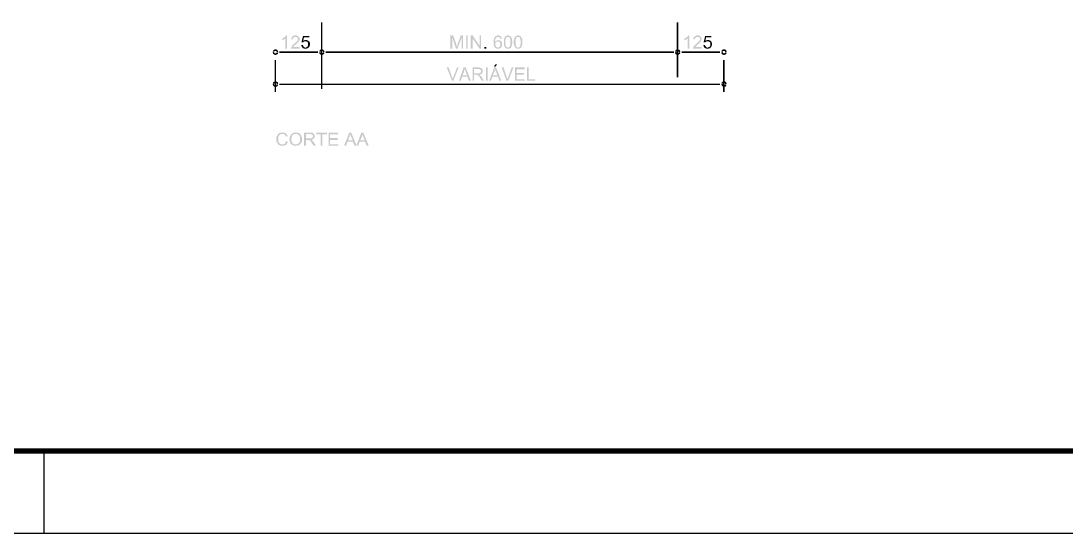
# Model space of a CAD drawing. Header units: millimetres. Extents: x 3240 to 3412, y 1366 to 1426.
# Drawn here: x 3348.35 to 3360.38, y 1366.24 to 1372.15 of the extents above; entities that cross this region are included whole.
import ezdxf

# ---------------------------------------------------------------- set-up
doc = ezdxf.new("R2010")
doc.units = ezdxf.units.MM
doc.layers.add('H', color=7, linetype='Continuous')
doc.layers.add('P', color=7, linetype='Continuous')

msp = doc.modelspace()

# ---------------------------------------------------------------- hatches: boundary and pattern name
at = {"layer": 'H', "linetype": 'Continuous'}
for points in [[(3351.394, 1371.832), (3351.394, 1371.95), (3351.385, 1371.943), (3351.38, 1371.943), (3351.376, 1371.938), (3351.373, 1371.938), (3351.373, 1371.934), (3351.364, 1371.934), (3351.364, 1371.929), (3351.359, 1371.929), (3351.359, 1371.947), (3351.364, 1371.95), (3351.368, 1371.95), (3351.368, 1371.956), (3351.376, 1371.956), (3351.376, 1371.959), (3351.38, 1371.959), (3351.38, 1371.964), (3351.385, 1371.964), (3351.385, 1371.968), (3351.389, 1371.968), (3351.394, 1371.971), (3351.394, 1371.977), (3351.398, 1371.977), (3351.398, 1371.98), (3351.401, 1371.98), (3351.401, 1371.986), (3351.413, 1371.986), (3351.413, 1371.832), (3351.394, 1371.832)], [(3351.458, 1371.832), (3351.458, 1371.841), (3351.461, 1371.841), (3351.461, 1371.853), (3351.465, 1371.853), (3351.465, 1371.859), (3351.47, 1371.862), (3351.47, 1371.866), (3351.473, 1371.866), (3351.473, 1371.871), (3351.479, 1371.871), (3351.479, 1371.874), (3351.482, 1371.874), (3351.482, 1371.88), (3351.486, 1371.88), (3351.486, 1371.883), (3351.491, 1371.883), (3351.495, 1371.887), (3351.495, 1371.892), (3351.5, 1371.892), (3351.507, 1371.901), (3351.512, 1371.901), (3351.512, 1371.904), (3351.516, 1371.904), (3351.516, 1371.908), (3351.519, 1371.908), (3351.519, 1371.913), (3351.525, 1371.913), (3351.525, 1371.917), (3351.528, 1371.917), (3351.528, 1371.922), (3351.533, 1371.922), (3351.533, 1371.929), (3351.537, 1371.929), (3351.537, 1371.956), (3351.533, 1371.956), (3351.533, 1371.959), (3351.528, 1371.964), (3351.525, 1371.964), (3351.525, 1371.968), (3351.495, 1371.968), (3351.495, 1371.964), (3351.491, 1371.964), (3351.486, 1371.959), (3351.486, 1371.956), (3351.482, 1371.956), (3351.482, 1371.938), (3351.461, 1371.943), (3351.461, 1371.95), (3351.465, 1371.95), (3351.465, 1371.964), (3351.47, 1371.964), (3351.47, 1371.968), (3351.473, 1371.971), (3351.479, 1371.971), (3351.479, 1371.977), (3351.482, 1371.977), (3351.482, 1371.98), (3351.495, 1371.98), (3351.495, 1371.986), (3351.525, 1371.986), (3351.528, 1371.98), (3351.537, 1371.98), (3351.537, 1371.977), (3351.54, 1371.977), (3351.54, 1371.971), (3351.546, 1371.971), (3351.546, 1371.968), (3351.549, 1371.968), (3351.549, 1371.964), (3351.555, 1371.964), (3351.555, 1371.956), (3351.558, 1371.95), (3351.558, 1371.934), (3351.555, 1371.934), (3351.555, 1371.926), (3351.549, 1371.922), (3351.549, 1371.917), (3351.546, 1371.917), (3351.546, 1371.908), (3351.54, 1371.908), (3351.54, 1371.904), (3351.537, 1371.904), (3351.537, 1371.901), (3351.533, 1371.901), (3351.533, 1371.896), (3351.528, 1371.896), (3351.528, 1371.892), (3351.525, 1371.892), (3351.516, 1371.883), (3351.512, 1371.883), (3351.512, 1371.88), (3351.507, 1371.874), (3351.503, 1371.874), (3351.503, 1371.871), (3351.5, 1371.871), (3351.5, 1371.866), (3351.495, 1371.866), (3351.495, 1371.862), (3351.491, 1371.862), (3351.491, 1371.859), (3351.486, 1371.859), (3351.486, 1371.853), (3351.558, 1371.853), (3351.558, 1371.832), (3351.458, 1371.832)], [(3353.294, 1371.832), (3353.294, 1371.986), (3353.324, 1371.986), (3353.363, 1371.88), (3353.363, 1371.871), (3353.366, 1371.866), (3353.366, 1371.853), (3353.37, 1371.859), (3353.37, 1371.866), (3353.375, 1371.871), (3353.375, 1371.88), (3353.412, 1371.986), (3353.438, 1371.986), (3353.438, 1371.832), (3353.421, 1371.832), (3353.421, 1371.959), (3353.375, 1371.832), (3353.357, 1371.832), (3353.315, 1371.964), (3353.315, 1371.832), (3353.294, 1371.832)], [(3353.475, 1371.832), (3353.475, 1371.986), (3353.493, 1371.986), (3353.493, 1371.832), (3353.475, 1371.832)], [(3353.527, 1371.832), (3353.527, 1371.986), (3353.548, 1371.986), (3353.629, 1371.866), (3353.629, 1371.986), (3353.645, 1371.986), (3353.645, 1371.832), (3353.629, 1371.832), (3353.548, 1371.95), (3353.548, 1371.832), (3353.527, 1371.832)], [(3353.823, 1371.832), (3353.823, 1371.837), (3353.814, 1371.837), (3353.814, 1371.841), (3353.811, 1371.841), (3353.802, 1371.85), (3353.802, 1371.853), (3353.798, 1371.853), (3353.798, 1371.859), (3353.793, 1371.862), (3353.793, 1371.874), (3353.789, 1371.874), (3353.789, 1371.934), (3353.793, 1371.938), (3353.793, 1371.95), (3353.798, 1371.95), (3353.798, 1371.959), (3353.802, 1371.959), (3353.802, 1371.968), (3353.807, 1371.968), (3353.807, 1371.971), (3353.811, 1371.971), (3353.811, 1371.977), (3353.819, 1371.977), (3353.819, 1371.98), (3353.828, 1371.98), (3353.828, 1371.986), (3353.856, 1371.986), (3353.862, 1371.98), (3353.865, 1371.98), (3353.878, 1371.968), (3353.878, 1371.964), (3353.883, 1371.964), (3353.883, 1371.95), (3353.886, 1371.95), (3353.886, 1371.947), (3353.865, 1371.947), (3353.865, 1371.956), (3353.862, 1371.956), (3353.862, 1371.964), (3353.856, 1371.964), (3353.856, 1371.968), (3353.828, 1371.968), (3353.828, 1371.964), (3353.823, 1371.964), (3353.823, 1371.959), (3353.819, 1371.959), (3353.819, 1371.956), (3353.814, 1371.956), (3353.814, 1371.947), (3353.811, 1371.947), (3353.811, 1371.934), (3353.807, 1371.929), (3353.807, 1371.913), (3353.811, 1371.913), (3353.814, 1371.904), (3353.814, 1371.901), (3353.811, 1371.896), (3353.811, 1371.871), (3353.814, 1371.866), (3353.814, 1371.862), (3353.819, 1371.859), (3353.819, 1371.853), (3353.823, 1371.853), (3353.828, 1371.85), (3353.835, 1371.85), (3353.835, 1371.844), (3353.844, 1371.844), (3353.848, 1371.85), (3353.853, 1371.85), (3353.865, 1371.862), (3353.865, 1371.866), (3353.869, 1371.871), (3353.869, 1371.892), (3353.865, 1371.896), (3353.865, 1371.901), (3353.862, 1371.904), (3353.862, 1371.908), (3353.856, 1371.908), (3353.853, 1371.913), (3353.844, 1371.913), (3353.844, 1371.917), (3353.835, 1371.917), (3353.835, 1371.913), (3353.823, 1371.913), (3353.823, 1371.908), (3353.819, 1371.908), (3353.819, 1371.904), (3353.814, 1371.904), (3353.811, 1371.913), (3353.811, 1371.917), (3353.814, 1371.922), (3353.819, 1371.922), (3353.819, 1371.926), (3353.828, 1371.926), (3353.828, 1371.929), (3353.862, 1371.929), (3353.862, 1371.926), (3353.869, 1371.926), (3353.869, 1371.922), (3353.874, 1371.922), (3353.874, 1371.917), (3353.878, 1371.917), (3353.878, 1371.913), (3353.883, 1371.908), (3353.883, 1371.904), (3353.886, 1371.901), (3353.886, 1371.866), (3353.883, 1371.862), (3353.883, 1371.853), (3353.878, 1371.853), (3353.878, 1371.85), (3353.869, 1371.841), (3353.865, 1371.841), (3353.865, 1371.837), (3353.862, 1371.837), (3353.856, 1371.832), (3353.823, 1371.832)], [(3353.938, 1371.832), (3353.938, 1371.837), (3353.929, 1371.837), (3353.929, 1371.841), (3353.925, 1371.841), (3353.925, 1371.844), (3353.92, 1371.844), (3353.92, 1371.85), (3353.916, 1371.85), (3353.916, 1371.859), (3353.913, 1371.862), (3353.913, 1371.871), (3353.908, 1371.874), (3353.908, 1371.943), (3353.913, 1371.947), (3353.913, 1371.956), (3353.916, 1371.959), (3353.916, 1371.964), (3353.929, 1371.977), (3353.934, 1371.977), (3353.941, 1371.968), (3353.941, 1371.964), (3353.938, 1371.964), (3353.938, 1371.959), (3353.934, 1371.959), (3353.934, 1371.95), (3353.929, 1371.95), (3353.929, 1371.938), (3353.925, 1371.934), (3353.925, 1371.883), (3353.929, 1371.88), (3353.929, 1371.862), (3353.934, 1371.862), (3353.934, 1371.859), (3353.938, 1371.853), (3353.941, 1371.853), (3353.941, 1371.85), (3353.95, 1371.85), (3353.95, 1371.844), (3353.959, 1371.844), (3353.962, 1371.85), (3353.968, 1371.85), (3353.975, 1371.859), (3353.975, 1371.862), (3353.98, 1371.862), (3353.98, 1371.871), (3353.983, 1371.874), (3353.983, 1371.943), (3353.98, 1371.947), (3353.98, 1371.956), (3353.975, 1371.956), (3353.975, 1371.959), (3353.971, 1371.964), (3353.968, 1371.964), (3353.968, 1371.968), (3353.941, 1371.968), (3353.934, 1371.977), (3353.934, 1371.98), (3353.941, 1371.98), (3353.941, 1371.986), (3353.968, 1371.986), (3353.971, 1371.98), (3353.98, 1371.98), (3353.98, 1371.977), (3353.983, 1371.977), (3353.983, 1371.971), (3353.989, 1371.971), (3353.989, 1371.968), (3353.992, 1371.968), (3353.992, 1371.959), (3353.998, 1371.959), (3353.998, 1371.95), (3354.001, 1371.95), (3354.001, 1371.929), (3354.005, 1371.929), (3354.005, 1371.887), (3354.001, 1371.883), (3354.001, 1371.866), (3353.998, 1371.866), (3353.998, 1371.859), (3353.992, 1371.853), (3353.992, 1371.85), (3353.989, 1371.85), (3353.989, 1371.844), (3353.983, 1371.841), (3353.98, 1371.841), (3353.98, 1371.837), (3353.975, 1371.837), (3353.971, 1371.832), (3353.938, 1371.832)], [(3354.056, 1371.832), (3354.052, 1371.837), (3354.047, 1371.837), (3354.035, 1371.85), (3354.035, 1371.853), (3354.031, 1371.853), (3354.031, 1371.862), (3354.026, 1371.866), (3354.026, 1371.883), (3354.022, 1371.887), (3354.022, 1371.929), (3354.026, 1371.934), (3354.026, 1371.95), (3354.031, 1371.956), (3354.031, 1371.959), (3354.035, 1371.959), (3354.035, 1371.968), (3354.04, 1371.968), (3354.04, 1371.971), (3354.043, 1371.971), (3354.052, 1371.964), (3354.052, 1371.956), (3354.047, 1371.956), (3354.047, 1371.947), (3354.043, 1371.943), (3354.043, 1371.871), (3354.047, 1371.871), (3354.047, 1371.862), (3354.052, 1371.859), (3354.052, 1371.853), (3354.056, 1371.853), (3354.056, 1371.85), (3354.065, 1371.85), (3354.068, 1371.844), (3354.077, 1371.844), (3354.077, 1371.85), (3354.086, 1371.85), (3354.086, 1371.853), (3354.089, 1371.853), (3354.089, 1371.859), (3354.095, 1371.859), (3354.095, 1371.862), (3354.098, 1371.866), (3354.098, 1371.883), (3354.103, 1371.883), (3354.103, 1371.934), (3354.098, 1371.934), (3354.098, 1371.95), (3354.095, 1371.95), (3354.095, 1371.959), (3354.089, 1371.959), (3354.089, 1371.964), (3354.086, 1371.964), (3354.086, 1371.968), (3354.059, 1371.968), (3354.056, 1371.964), (3354.052, 1371.964), (3354.043, 1371.971), (3354.043, 1371.977), (3354.047, 1371.977), (3354.047, 1371.98), (3354.056, 1371.98), (3354.059, 1371.986), (3354.086, 1371.986), (3354.086, 1371.98), (3354.095, 1371.98), (3354.11, 1371.964), (3354.11, 1371.956), (3354.116, 1371.956), (3354.116, 1371.947), (3354.119, 1371.943), (3354.119, 1371.874), (3354.116, 1371.871), (3354.116, 1371.862), (3354.11, 1371.859), (3354.11, 1371.853), (3354.107, 1371.85), (3354.107, 1371.844), (3354.103, 1371.844), (3354.103, 1371.841), (3354.098, 1371.841), (3354.095, 1371.837), (3354.089, 1371.837), (3354.089, 1371.832), (3354.056, 1371.832)], [(3356.021, 1371.832), (3356.021, 1371.95), (3356.012, 1371.943), (3356.008, 1371.943), (3356.003, 1371.938), (3356, 1371.938), (3356, 1371.934), (3355.991, 1371.934), (3355.991, 1371.929), (3355.985, 1371.929), (3355.985, 1371.947), (3355.991, 1371.95), (3355.994, 1371.95), (3355.994, 1371.956), (3356.003, 1371.956), (3356.003, 1371.959), (3356.008, 1371.959), (3356.008, 1371.964), (3356.012, 1371.964), (3356.012, 1371.968), (3356.015, 1371.968), (3356.021, 1371.971), (3356.021, 1371.977), (3356.024, 1371.977), (3356.024, 1371.98), (3356.03, 1371.98), (3356.03, 1371.986), (3356.042, 1371.986), (3356.042, 1371.832), (3356.021, 1371.832)], [(3356.084, 1371.832), (3356.084, 1371.841), (3356.088, 1371.844), (3356.088, 1371.853), (3356.091, 1371.853), (3356.091, 1371.859), (3356.097, 1371.862), (3356.097, 1371.866), (3356.1, 1371.866), (3356.1, 1371.871), (3356.105, 1371.871), (3356.105, 1371.874), (3356.109, 1371.874), (3356.109, 1371.88), (3356.114, 1371.88), (3356.114, 1371.883), (3356.118, 1371.883), (3356.121, 1371.887), (3356.121, 1371.892), (3356.127, 1371.892), (3356.135, 1371.901), (3356.139, 1371.901), (3356.139, 1371.904), (3356.142, 1371.904), (3356.142, 1371.908), (3356.148, 1371.908), (3356.148, 1371.913), (3356.151, 1371.913), (3356.151, 1371.917), (3356.157, 1371.917), (3356.157, 1371.922), (3356.16, 1371.926), (3356.16, 1371.929), (3356.164, 1371.929), (3356.164, 1371.956), (3356.16, 1371.956), (3356.16, 1371.959), (3356.157, 1371.964), (3356.151, 1371.964), (3356.151, 1371.968), (3356.121, 1371.968), (3356.121, 1371.964), (3356.114, 1371.964), (3356.114, 1371.956), (3356.109, 1371.956), (3356.109, 1371.938), (3356.088, 1371.943), (3356.088, 1371.95), (3356.091, 1371.95), (3356.091, 1371.964), (3356.097, 1371.964), (3356.097, 1371.968), (3356.1, 1371.971), (3356.105, 1371.971), (3356.105, 1371.977), (3356.109, 1371.977), (3356.109, 1371.98), (3356.121, 1371.98), (3356.121, 1371.986), (3356.151, 1371.986), (3356.157, 1371.98), (3356.164, 1371.98), (3356.164, 1371.977), (3356.169, 1371.977), (3356.169, 1371.971), (3356.172, 1371.971), (3356.172, 1371.968), (3356.176, 1371.968), (3356.176, 1371.964), (3356.181, 1371.959), (3356.181, 1371.95), (3356.185, 1371.95), (3356.185, 1371.938), (3356.181, 1371.934), (3356.181, 1371.926), (3356.176, 1371.922), (3356.176, 1371.917), (3356.172, 1371.917), (3356.172, 1371.913), (3356.169, 1371.908), (3356.169, 1371.904), (3356.164, 1371.904), (3356.164, 1371.901), (3356.16, 1371.901), (3356.16, 1371.896), (3356.157, 1371.896), (3356.157, 1371.892), (3356.151, 1371.892), (3356.142, 1371.883), (3356.139, 1371.883), (3356.139, 1371.88), (3356.135, 1371.874), (3356.13, 1371.874), (3356.13, 1371.871), (3356.127, 1371.871), (3356.127, 1371.866), (3356.121, 1371.866), (3356.121, 1371.862), (3356.118, 1371.862), (3356.114, 1371.859), (3356.114, 1371.853), (3356.185, 1371.853), (3356.185, 1371.832), (3356.084, 1371.832)], [(3351.609, 1371.832), (3351.606, 1371.837), (3351.6, 1371.837), (3351.597, 1371.841), (3351.592, 1371.841), (3351.592, 1371.844), (3351.588, 1371.844), (3351.588, 1371.85), (3351.585, 1371.85), (3351.585, 1371.853), (3351.579, 1371.859), (3351.579, 1371.871), (3351.576, 1371.871), (3351.576, 1371.874), (3351.597, 1371.874), (3351.597, 1371.866), (3351.6, 1371.866), (3351.6, 1371.859), (3351.606, 1371.859), (3351.606, 1371.853), (3351.609, 1371.853), (3351.609, 1371.85), (3351.618, 1371.85), (3351.622, 1371.844), (3351.63, 1371.844), (3351.63, 1371.85), (3351.639, 1371.85), (3351.643, 1371.853), (3351.646, 1371.853), (3351.646, 1371.859), (3351.652, 1371.859), (3351.652, 1371.866), (3351.655, 1371.866), (3351.655, 1371.901), (3351.652, 1371.901), (3351.652, 1371.908), (3351.646, 1371.908), (3351.646, 1371.913), (3351.639, 1371.913), (3351.634, 1371.917), (3351.613, 1371.917), (3351.609, 1371.913), (3351.606, 1371.913), (3351.606, 1371.908), (3351.6, 1371.908), (3351.6, 1371.904), (3351.579, 1371.904), (3351.597, 1371.98), (3351.669, 1371.98), (3351.669, 1371.964), (3351.609, 1371.964), (3351.6, 1371.926), (3351.609, 1371.926), (3351.609, 1371.929), (3351.618, 1371.929), (3351.618, 1371.934), (3351.643, 1371.934), (3351.643, 1371.929), (3351.652, 1371.929), (3351.652, 1371.926), (3351.66, 1371.926), (3351.66, 1371.922), (3351.664, 1371.922), (3351.664, 1371.917), (3351.669, 1371.917), (3351.669, 1371.908), (3351.673, 1371.908), (3351.673, 1371.901), (3351.676, 1371.901), (3351.676, 1371.871), (3351.673, 1371.866), (3351.673, 1371.859), (3351.669, 1371.859), (3351.669, 1371.853), (3351.664, 1371.85), (3351.664, 1371.844), (3351.66, 1371.844), (3351.655, 1371.841), (3351.652, 1371.841), (3351.652, 1371.837), (3351.643, 1371.837), (3351.643, 1371.832), (3351.609, 1371.832)], [(3356.236, 1371.832), (3356.232, 1371.837), (3356.227, 1371.837), (3356.224, 1371.841), (3356.22, 1371.841), (3356.22, 1371.844), (3356.215, 1371.844), (3356.215, 1371.85), (3356.211, 1371.85), (3356.211, 1371.853), (3356.206, 1371.859), (3356.206, 1371.866), (3356.202, 1371.871), (3356.202, 1371.874), (3356.224, 1371.874), (3356.224, 1371.866), (3356.227, 1371.862), (3356.227, 1371.859), (3356.232, 1371.859), (3356.232, 1371.853), (3356.236, 1371.853), (3356.236, 1371.85), (3356.245, 1371.85), (3356.248, 1371.844), (3356.257, 1371.844), (3356.257, 1371.85), (3356.266, 1371.85), (3356.269, 1371.853), (3356.275, 1371.853), (3356.275, 1371.859), (3356.278, 1371.859), (3356.278, 1371.866), (3356.282, 1371.866), (3356.282, 1371.901), (3356.278, 1371.901), (3356.278, 1371.908), (3356.275, 1371.908), (3356.269, 1371.913), (3356.266, 1371.913), (3356.262, 1371.917), (3356.241, 1371.917), (3356.236, 1371.913), (3356.232, 1371.913), (3356.232, 1371.908), (3356.227, 1371.908), (3356.227, 1371.904), (3356.206, 1371.904), (3356.224, 1371.98), (3356.296, 1371.98), (3356.296, 1371.964), (3356.236, 1371.964), (3356.227, 1371.926), (3356.232, 1371.926), (3356.236, 1371.929), (3356.245, 1371.929), (3356.245, 1371.934), (3356.269, 1371.934), (3356.269, 1371.929), (3356.278, 1371.929), (3356.278, 1371.926), (3356.287, 1371.926), (3356.287, 1371.922), (3356.291, 1371.922), (3356.291, 1371.917), (3356.296, 1371.917), (3356.296, 1371.908), (3356.299, 1371.908), (3356.299, 1371.901), (3356.303, 1371.896), (3356.303, 1371.871), (3356.299, 1371.871), (3356.299, 1371.862), (3356.296, 1371.859), (3356.296, 1371.853), (3356.291, 1371.853), (3356.291, 1371.85), (3356.282, 1371.841), (3356.278, 1371.841), (3356.278, 1371.837), (3356.269, 1371.837), (3356.269, 1371.832), (3356.236, 1371.832)], [(3353.684, 1371.832), (3353.684, 1371.853), (3353.705, 1371.853), (3353.705, 1371.832), (3353.684, 1371.832)], [(3353.793, 1371.626), (3353.811, 1371.654), (3353.832, 1371.654), (3353.811, 1371.626), (3353.793, 1371.626)], [(3353.311, 1371.463), (3353.251, 1371.617), (3353.273, 1371.617), (3353.311, 1371.506), (3353.311, 1371.502), (3353.315, 1371.502), (3353.315, 1371.49), (3353.324, 1371.49), (3353.324, 1371.499), (3353.327, 1371.502), (3353.327, 1371.506), (3353.37, 1371.617), (3353.387, 1371.617), (3353.327, 1371.463), (3353.311, 1371.463)], [(3353.391, 1371.463), (3353.445, 1371.617), (3353.468, 1371.617), (3353.53, 1371.463), (3353.505, 1371.463), (3353.49, 1371.511), (3353.484, 1371.527), (3353.468, 1371.569), (3353.468, 1371.575), (3353.463, 1371.578), (3353.463, 1371.587), (3353.46, 1371.59), (3353.46, 1371.596), (3353.454, 1371.596), (3353.454, 1371.583), (3353.451, 1371.578), (3353.451, 1371.569), (3353.433, 1371.527), (3353.484, 1371.527), (3353.49, 1371.511), (3353.43, 1371.511), (3353.412, 1371.463), (3353.391, 1371.463)], [(3353.548, 1371.463), (3353.548, 1371.617), (3353.629, 1371.617), (3353.629, 1371.612), (3353.645, 1371.612), (3353.645, 1371.608), (3353.654, 1371.608), (3353.654, 1371.605), (3353.657, 1371.605), (3353.657, 1371.599), (3353.662, 1371.596), (3353.662, 1371.59), (3353.666, 1371.587), (3353.666, 1371.562), (3353.662, 1371.562), (3353.662, 1371.553), (3353.657, 1371.553), (3353.657, 1371.548), (3353.654, 1371.545), (3353.65, 1371.545), (3353.65, 1371.541), (3353.645, 1371.541), (3353.641, 1371.536), (3353.629, 1371.536), (3353.629, 1371.548), (3353.629, 1371.553), (3353.636, 1371.553), (3353.636, 1371.557), (3353.641, 1371.557), (3353.641, 1371.562), (3353.645, 1371.566), (3353.645, 1371.583), (3353.641, 1371.587), (3353.641, 1371.59), (3353.636, 1371.59), (3353.636, 1371.596), (3353.629, 1371.596), (3353.624, 1371.599), (3353.565, 1371.599), (3353.565, 1371.548), (3353.629, 1371.548), (3353.629, 1371.536), (3353.629, 1371.532), (3353.632, 1371.527), (3353.636, 1371.527), (3353.636, 1371.523), (3353.641, 1371.523), (3353.641, 1371.52), (3353.645, 1371.52), (3353.645, 1371.515), (3353.65, 1371.511), (3353.65, 1371.506), (3353.654, 1371.506), (3353.68, 1371.463), (3353.654, 1371.463), (3353.632, 1371.499), (3353.632, 1371.502), (3353.629, 1371.502), (3353.629, 1371.506), (3353.624, 1371.506), (3353.624, 1371.515), (3353.62, 1371.515), (3353.62, 1371.52), (3353.617, 1371.52), (3353.617, 1371.523), (3353.611, 1371.523), (3353.611, 1371.527), (3353.608, 1371.527), (3353.602, 1371.532), (3353.565, 1371.532), (3353.565, 1371.463), (3353.548, 1371.463)], [(3353.701, 1371.463), (3353.701, 1371.617), (3353.722, 1371.617), (3353.722, 1371.463), (3353.701, 1371.463)], [(3353.738, 1371.463), (3353.798, 1371.617), (3353.819, 1371.617), (3353.878, 1371.463), (3353.856, 1371.463), (3353.841, 1371.511), (3353.777, 1371.511), (3353.781, 1371.527), (3353.832, 1371.527), (3353.819, 1371.569), (3353.814, 1371.575), (3353.814, 1371.583), (3353.811, 1371.583), (3353.811, 1371.596), (3353.807, 1371.596), (3353.807, 1371.587), (3353.802, 1371.587), (3353.802, 1371.575), (3353.798, 1371.569), (3353.781, 1371.527), (3353.777, 1371.511), (3353.759, 1371.463), (3353.738, 1371.463)], [(3353.938, 1371.463), (3353.883, 1371.617), (3353.904, 1371.617), (3353.941, 1371.506), (3353.941, 1371.499), (3353.946, 1371.499), (3353.946, 1371.485), (3353.95, 1371.485), (3353.95, 1371.49), (3353.953, 1371.493), (3353.953, 1371.502), (3353.959, 1371.506), (3353.998, 1371.617), (3354.019, 1371.617), (3353.959, 1371.463), (3353.938, 1371.463)], [(3354.035, 1371.463), (3354.035, 1371.617), (3354.146, 1371.617), (3354.146, 1371.596), (3354.056, 1371.596), (3354.056, 1371.553), (3354.14, 1371.553), (3354.14, 1371.532), (3354.056, 1371.532), (3354.056, 1371.481), (3354.149, 1371.481), (3354.149, 1371.463), (3354.035, 1371.463)], [(3354.174, 1371.463), (3354.174, 1371.617), (3354.195, 1371.617), (3354.195, 1371.481), (3354.267, 1371.481), (3354.267, 1371.463), (3354.174, 1371.463)], [(3351.334, 1370.716), (3351.334, 1370.719), (3351.325, 1370.719), (3351.325, 1370.723), (3351.316, 1370.723), (3351.316, 1370.728), (3351.313, 1370.728), (3351.313, 1370.731), (3351.308, 1370.731), (3351.308, 1370.737), (3351.304, 1370.74), (3351.304, 1370.744), (3351.301, 1370.744), (3351.301, 1370.753), (3351.295, 1370.753), (3351.295, 1370.765), (3351.292, 1370.765), (3351.292, 1370.816), (3351.295, 1370.821), (3351.295, 1370.828), (3351.301, 1370.828), (3351.301, 1370.837), (3351.304, 1370.837), (3351.304, 1370.843), (3351.316, 1370.855), (3351.322, 1370.855), (3351.322, 1370.858), (3351.325, 1370.858), (3351.329, 1370.864), (3351.338, 1370.864), (3351.338, 1370.867), (3351.38, 1370.867), (3351.385, 1370.864), (3351.394, 1370.864), (3351.394, 1370.858), (3351.398, 1370.858), (3351.401, 1370.855), (3351.406, 1370.855), (3351.406, 1370.85), (3351.41, 1370.846), (3351.41, 1370.843), (3351.413, 1370.843), (3351.413, 1370.837), (3351.419, 1370.834), (3351.419, 1370.825), (3351.401, 1370.821), (3351.398, 1370.825), (3351.398, 1370.834), (3351.394, 1370.834), (3351.394, 1370.837), (3351.389, 1370.837), (3351.389, 1370.843), (3351.385, 1370.843), (3351.385, 1370.846), (3351.38, 1370.846), (3351.376, 1370.85), (3351.343, 1370.85), (3351.338, 1370.846), (3351.334, 1370.846), (3351.334, 1370.843), (3351.329, 1370.843), (3351.322, 1370.834), (3351.322, 1370.828), (3351.316, 1370.828), (3351.316, 1370.821), (3351.313, 1370.816), (3351.313, 1370.765), (3351.316, 1370.761), (3351.316, 1370.753), (3351.322, 1370.753), (3351.322, 1370.749), (3351.334, 1370.737), (3351.338, 1370.737), (3351.343, 1370.731), (3351.376, 1370.731), (3351.38, 1370.737), (3351.385, 1370.737), (3351.385, 1370.74), (3351.389, 1370.74), (3351.394, 1370.744), (3351.394, 1370.749), (3351.398, 1370.749), (3351.398, 1370.758), (3351.401, 1370.758), (3351.401, 1370.77), (3351.422, 1370.761), (3351.422, 1370.758), (3351.419, 1370.753), (3351.419, 1370.749), (3351.413, 1370.744), (3351.413, 1370.74), (3351.41, 1370.737), (3351.41, 1370.731), (3351.406, 1370.731), (3351.406, 1370.728), (3351.401, 1370.728), (3351.398, 1370.723), (3351.394, 1370.723), (3351.394, 1370.719), (3351.385, 1370.719), (3351.385, 1370.716), (3351.334, 1370.716)], [(3351.491, 1370.716), (3351.491, 1370.719), (3351.495, 1370.731), (3351.533, 1370.731), (3351.533, 1370.737), (3351.54, 1370.737), (3351.54, 1370.74), (3351.546, 1370.74), (3351.546, 1370.744), (3351.549, 1370.744), (3351.549, 1370.749), (3351.555, 1370.749), (3351.555, 1370.753), (3351.558, 1370.753), (3351.558, 1370.761), (3351.563, 1370.765), (3351.563, 1370.786), (3351.567, 1370.786), (3351.567, 1370.791), (3351.563, 1370.795), (3351.563, 1370.816), (3351.558, 1370.821), (3351.558, 1370.825), (3351.555, 1370.828), (3351.555, 1370.834), (3351.549, 1370.834), (3351.549, 1370.837), (3351.546, 1370.837), (3351.546, 1370.843), (3351.54, 1370.843), (3351.537, 1370.846), (3351.533, 1370.846), (3351.533, 1370.85), (3351.495, 1370.85), (3351.495, 1370.846), (3351.486, 1370.846), (3351.486, 1370.843), (3351.482, 1370.843), (3351.473, 1370.834), (3351.473, 1370.828), (3351.47, 1370.828), (3351.47, 1370.821), (3351.465, 1370.821), (3351.465, 1370.804), (3351.461, 1370.804), (3351.461, 1370.779), (3351.465, 1370.774), (3351.465, 1370.761), (3351.47, 1370.758), (3351.47, 1370.753), (3351.473, 1370.753), (3351.473, 1370.749), (3351.482, 1370.74), (3351.486, 1370.74), (3351.486, 1370.737), (3351.495, 1370.737), (3351.495, 1370.731), (3351.491, 1370.719), (3351.479, 1370.719), (3351.479, 1370.723), (3351.473, 1370.723), (3351.473, 1370.728), (3351.465, 1370.728), (3351.465, 1370.731), (3351.461, 1370.731), (3351.461, 1370.737), (3351.458, 1370.74), (3351.458, 1370.744), (3351.452, 1370.744), (3351.452, 1370.749), (3351.449, 1370.753), (3351.449, 1370.761), (3351.443, 1370.761), (3351.443, 1370.783), (3351.44, 1370.783), (3351.44, 1370.795), (3351.443, 1370.8), (3351.443, 1370.821), (3351.449, 1370.821), (3351.449, 1370.828), (3351.452, 1370.834), (3351.452, 1370.837), (3351.458, 1370.837), (3351.458, 1370.843), (3351.47, 1370.855), (3351.473, 1370.855), (3351.473, 1370.858), (3351.479, 1370.858), (3351.482, 1370.864), (3351.491, 1370.864), (3351.491, 1370.867), (3351.533, 1370.867), (3351.537, 1370.864), (3351.546, 1370.864), (3351.546, 1370.858), (3351.555, 1370.858), (3351.555, 1370.855), (3351.558, 1370.855), (3351.567, 1370.846), (3351.567, 1370.843), (3351.57, 1370.843), (3351.57, 1370.837), (3351.576, 1370.834), (3351.576, 1370.828), (3351.579, 1370.828), (3351.579, 1370.816), (3351.585, 1370.816), (3351.585, 1370.765), (3351.579, 1370.761), (3351.579, 1370.753), (3351.576, 1370.753), (3351.576, 1370.744), (3351.57, 1370.744), (3351.57, 1370.74), (3351.558, 1370.728), (3351.555, 1370.728), (3351.555, 1370.723), (3351.549, 1370.723), (3351.546, 1370.719), (3351.537, 1370.719), (3351.537, 1370.716), (3351.491, 1370.716)], [(3351.609, 1370.716), (3351.609, 1370.867), (3351.69, 1370.867), (3351.694, 1370.864), (3351.69, 1370.85), (3351.63, 1370.85), (3351.63, 1370.8), (3351.69, 1370.8), (3351.694, 1370.804), (3351.703, 1370.804), (3351.703, 1370.807), (3351.706, 1370.807), (3351.706, 1370.813), (3351.712, 1370.816), (3351.712, 1370.834), (3351.706, 1370.837), (3351.706, 1370.843), (3351.703, 1370.843), (3351.703, 1370.846), (3351.69, 1370.846), (3351.69, 1370.85), (3351.694, 1370.864), (3351.712, 1370.864), (3351.712, 1370.858), (3351.715, 1370.858), (3351.724, 1370.85), (3351.724, 1370.846), (3351.727, 1370.846), (3351.727, 1370.837), (3351.731, 1370.834), (3351.731, 1370.813), (3351.727, 1370.813), (3351.727, 1370.804), (3351.724, 1370.804), (3351.724, 1370.8), (3351.719, 1370.8), (3351.719, 1370.795), (3351.715, 1370.795), (3351.715, 1370.791), (3351.712, 1370.791), (3351.706, 1370.786), (3351.694, 1370.786), (3351.694, 1370.783), (3351.697, 1370.779), (3351.703, 1370.779), (3351.703, 1370.774), (3351.706, 1370.774), (3351.706, 1370.77), (3351.712, 1370.77), (3351.712, 1370.765), (3351.715, 1370.761), (3351.715, 1370.758), (3351.719, 1370.758), (3351.745, 1370.716), (3351.719, 1370.716), (3351.697, 1370.749), (3351.694, 1370.753), (3351.694, 1370.758), (3351.69, 1370.758), (3351.69, 1370.761), (3351.682, 1370.77), (3351.682, 1370.774), (3351.676, 1370.774), (3351.676, 1370.779), (3351.669, 1370.779), (3351.669, 1370.783), (3351.63, 1370.783), (3351.63, 1370.716), (3351.609, 1370.716)], [(3351.8, 1370.716), (3351.8, 1370.846), (3351.752, 1370.846), (3351.752, 1370.867), (3351.872, 1370.867), (3351.872, 1370.846), (3351.821, 1370.846), (3351.821, 1370.716), (3351.8, 1370.716)], [(3351.893, 1370.716), (3351.893, 1370.867), (3351.999, 1370.867), (3351.999, 1370.846), (3351.909, 1370.846), (3351.909, 1370.804), (3351.994, 1370.804), (3351.994, 1370.783), (3351.909, 1370.783), (3351.909, 1370.731), (3352.003, 1370.731), (3352.003, 1370.716), (3351.893, 1370.716)], [(3352.07, 1370.716), (3352.13, 1370.867), (3352.151, 1370.867), (3352.214, 1370.716), (3352.19, 1370.716), (3352.172, 1370.761), (3352.168, 1370.779), (3352.151, 1370.821), (3352.151, 1370.825), (3352.147, 1370.825), (3352.147, 1370.834), (3352.142, 1370.837), (3352.142, 1370.846), (3352.138, 1370.85), (3352.138, 1370.837), (3352.135, 1370.834), (3352.135, 1370.821), (3352.13, 1370.821), (3352.117, 1370.779), (3352.168, 1370.779), (3352.172, 1370.761), (3352.108, 1370.761), (3352.093, 1370.716), (3352.07, 1370.716)], [(3352.211, 1370.716), (3352.269, 1370.867), (3352.29, 1370.867), (3352.354, 1370.716), (3352.329, 1370.716), (3352.311, 1370.761), (3352.308, 1370.779), (3352.29, 1370.821), (3352.29, 1370.825), (3352.287, 1370.825), (3352.287, 1370.834), (3352.281, 1370.837), (3352.281, 1370.85), (3352.278, 1370.85), (3352.278, 1370.834), (3352.274, 1370.834), (3352.274, 1370.821), (3352.257, 1370.779), (3352.308, 1370.779), (3352.311, 1370.761), (3352.248, 1370.761), (3352.232, 1370.716), (3352.211, 1370.716)]]:
    msp.add_hatch(color=256, dxfattribs=at).paths.add_polyline_path(points)

# ---------------------------------------------------------------- linework, layer by layer
at = {"layer": 'P'}
for points, const_width in [([(3327.649, 1366.253), (3411.629, 1366.253), (3411.629, 1425.601), (3327.649, 1425.601), (3327.649, 1366.253)], 0.0169), ([(3410.677, 1424.648), (3410.677, 1367.202), (3330.099, 1367.202), (3330.099, 1424.648), (3410.677, 1424.648)], 0.0593), ([(3351.812, 1371.368), (3351.812, 1371.702), (3351.812, 1372.137)], 0.0169), ([(3355.906, 1372.137), (3355.906, 1371.702), (3355.906, 1371.502)], 0.0169), ([(3351.304, 1371.793), (3351.301, 1371.806), (3351.293, 1371.813), (3351.285, 1371.816), (3351.276, 1371.816), (3351.267, 1371.813), (3351.26, 1371.806), (3351.256, 1371.799)], 0.0169), ([(3351.256, 1371.793), (3351.26, 1371.779), (3351.267, 1371.774), (3351.276, 1371.77), (3351.285, 1371.77), (3351.293, 1371.774), (3351.301, 1371.779), (3351.304, 1371.788)], 0.0169), ([(3351.325, 1371.792), (3351.368, 1371.792)], 0.0169), ([(3351.722, 1371.792), (3351.368, 1371.792)], 0.0169), ([(3351.77, 1371.792), (3351.722, 1371.792)], 0.0169), ([(3351.837, 1371.793), (3351.833, 1371.806), (3351.826, 1371.813), (3351.819, 1371.816), (3351.809, 1371.816), (3351.8, 1371.813), (3351.794, 1371.806), (3351.791, 1371.799)], 0.0169), ([(3351.837, 1371.793), (3351.833, 1371.806), (3351.826, 1371.813), (3351.819, 1371.816), (3351.809, 1371.816), (3351.8, 1371.813), (3351.794, 1371.806), (3351.791, 1371.799)], 0.0169), ([(3351.791, 1371.793), (3351.794, 1371.779), (3351.8, 1371.774), (3351.809, 1371.77), (3351.819, 1371.77), (3351.826, 1371.774), (3351.833, 1371.779), (3351.837, 1371.788)], 0.0169), ([(3351.791, 1371.793), (3351.794, 1371.779), (3351.8, 1371.774), (3351.809, 1371.77), (3351.819, 1371.77), (3351.826, 1371.774), (3351.833, 1371.779), (3351.837, 1371.788)], 0.0169), ([(3351.858, 1371.792), (3351.9, 1371.792)], 0.0169), ([(3351.9, 1371.792), (3355.816, 1371.792)], 0.0169), ([(3355.864, 1371.792), (3355.816, 1371.792)], 0.0169), ([(3355.931, 1371.793), (3355.927, 1371.806), (3355.92, 1371.813), (3355.911, 1371.816), (3355.903, 1371.816), (3355.894, 1371.813), (3355.888, 1371.806), (3355.885, 1371.799)], 0.0169), ([(3355.931, 1371.793), (3355.927, 1371.806), (3355.92, 1371.813), (3355.911, 1371.816), (3355.903, 1371.816), (3355.894, 1371.813), (3355.888, 1371.806), (3355.885, 1371.799)], 0.0169), ([(3355.885, 1371.793), (3355.888, 1371.779), (3355.894, 1371.774), (3355.903, 1371.77), (3355.911, 1371.77), (3355.92, 1371.774), (3355.927, 1371.779), (3355.931, 1371.788)], 0.0169), ([(3355.885, 1371.793), (3355.888, 1371.779), (3355.894, 1371.774), (3355.903, 1371.77), (3355.911, 1371.77), (3355.92, 1371.774), (3355.927, 1371.779), (3355.931, 1371.788)], 0.0169), ([(3355.952, 1371.792), (3355.994, 1371.792)], 0.0169), ([(3355.994, 1371.792), (3356.351, 1371.792)], 0.0169), ([(3356.396, 1371.792), (3356.351, 1371.792)], 0.0169), ([(3356.463, 1371.793), (3356.46, 1371.806), (3356.455, 1371.813), (3356.446, 1371.816), (3356.435, 1371.816), (3356.428, 1371.813), (3356.421, 1371.806), (3356.418, 1371.799)], 0.0169), ([(3356.418, 1371.793), (3356.421, 1371.779), (3356.428, 1371.774), (3356.435, 1371.77), (3356.446, 1371.77), (3356.455, 1371.774), (3356.46, 1371.779), (3356.463, 1371.788)], 0.0169), ([(3351.278, 1371.702), (3351.278, 1371.605), (3351.278, 1371.333)], 0.0169), ([(3356.439, 1371.702), (3356.439, 1371.605), (3356.439, 1371.333)], 0.0169), ([(3351.304, 1371.425), (3351.301, 1371.439), (3351.293, 1371.444), (3351.285, 1371.448), (3351.276, 1371.448), (3351.267, 1371.444), (3351.26, 1371.439), (3351.256, 1371.43)], 0.0169), ([(3351.256, 1371.425), (3351.26, 1371.412), (3351.267, 1371.405), (3351.276, 1371.402), (3351.285, 1371.402), (3351.293, 1371.405), (3351.301, 1371.412), (3351.304, 1371.419)], 0.0169), ([(3351.325, 1371.423), (3351.368, 1371.423)], 0.0169), ([(3351.368, 1371.423), (3356.351, 1371.423)], 0.0169), ([(3356.396, 1371.423), (3356.351, 1371.423)], 0.0169), ([(3356.463, 1371.425), (3356.46, 1371.439), (3356.455, 1371.444), (3356.446, 1371.448), (3356.435, 1371.448), (3356.428, 1371.444), (3356.421, 1371.439), (3356.418, 1371.43)], 0.0169), ([(3356.418, 1371.425), (3356.421, 1371.412), (3356.428, 1371.405), (3356.435, 1371.402), (3356.446, 1371.402), (3356.455, 1371.405), (3356.46, 1371.412), (3356.463, 1371.419)], 0.0169), ([(3348.616, 1367.202), (3348.616, 1366.253)], 0.0169)]:
    msp.add_lwpolyline(points, dxfattribs=dict(at, const_width=const_width))

doc.saveas('drawing.dxf')
